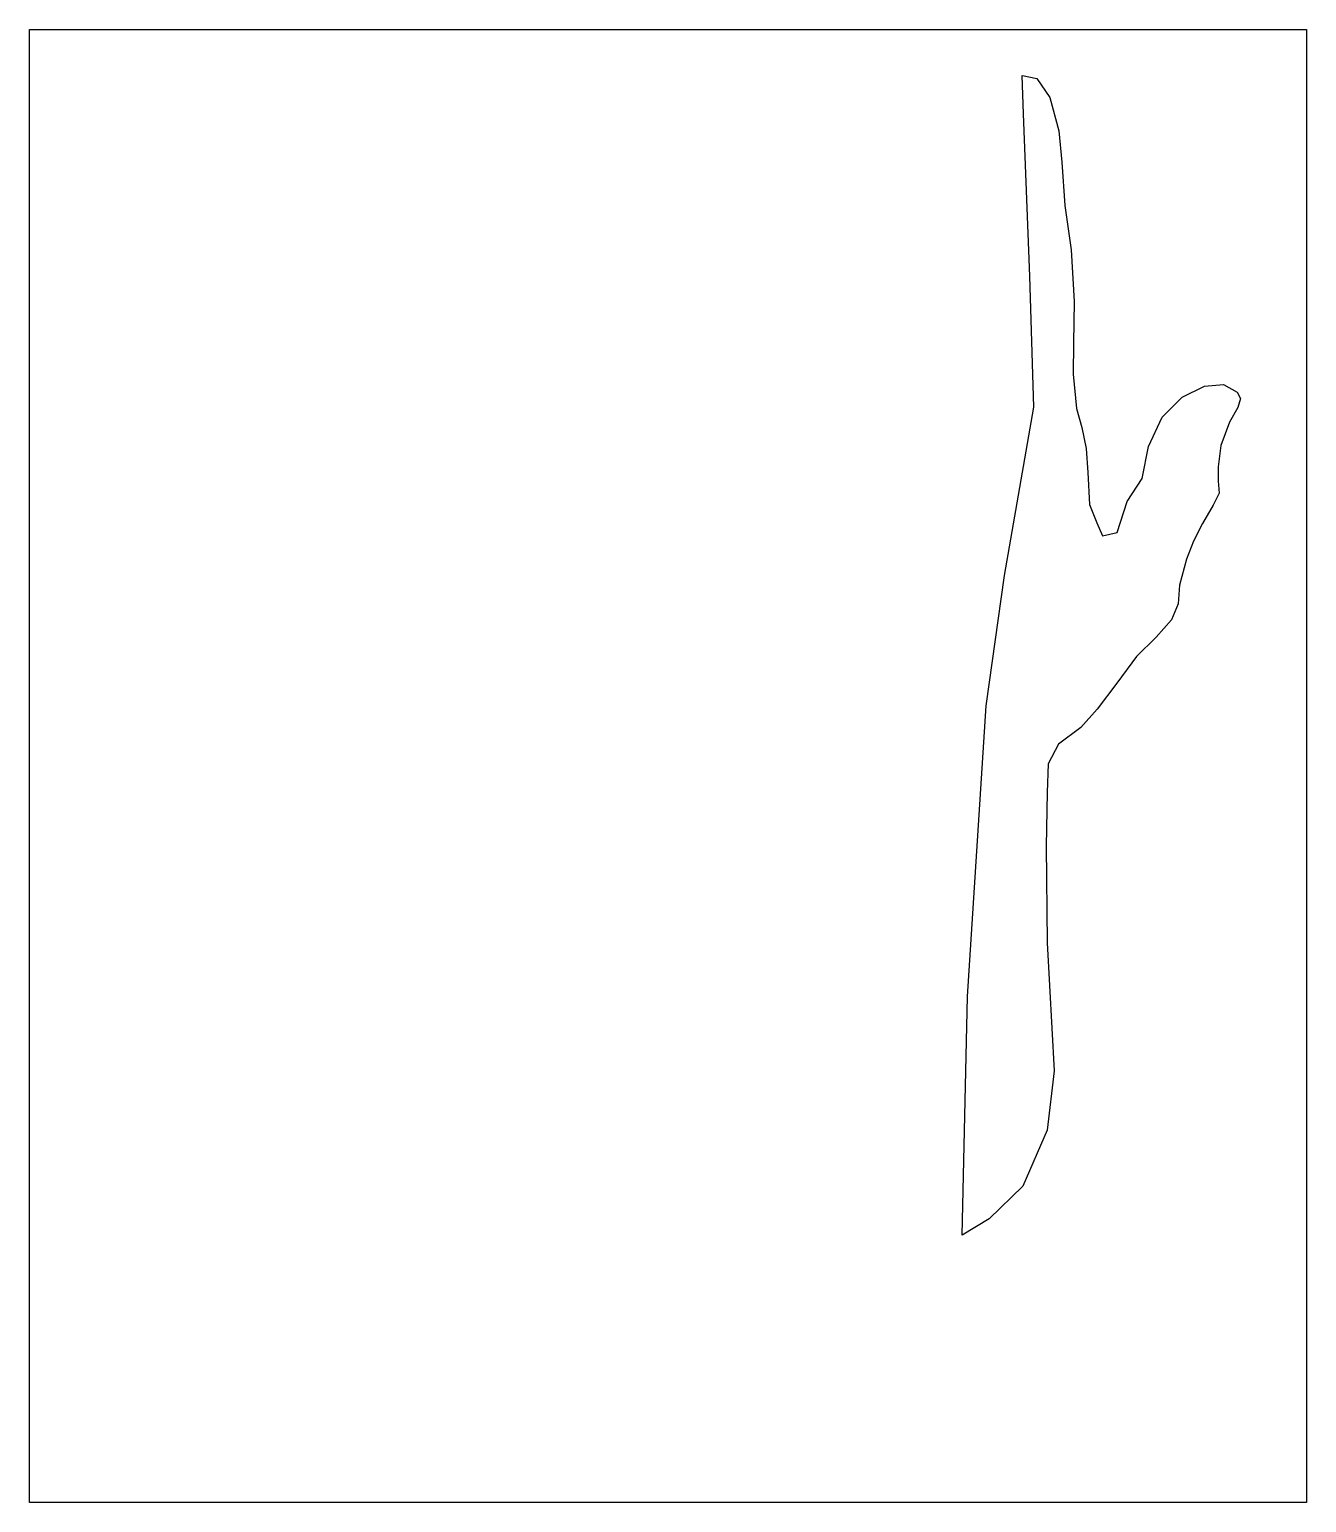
# Model space of a CAD drawing. Extents: x 1 to 625, y -1 to 719.
import ezdxf

# ---------------------------------------------------------------- set-up
doc = ezdxf.new("R2010")
doc.units = 0
doc.layers.get('0').update_dxf_attribs({"linetype": 'CONTINUOUS', "lineweight": 25})
picture_1 = doc.add_image_def('image1.png', size_in_pixel=(624, 720))

msp = doc.modelspace()

# ---------------------------------------------------------------- linework, layer by layer
msp.add_lwpolyline([(485.97, 696.92), (492.87, 695.44), (499.28, 686.08), (503.71, 669.81), (505.19, 654.53), (506.67, 633.34), (509.63, 611.65), (511.11, 586.52), (510.82, 566), (510.62, 550.95), (512.22, 534.09), (514.83, 524.86), (517.04, 514.63), (517.84, 502.79), (518.65, 487.15), (522.26, 478.32), (525.07, 471.9), (532.09, 473.5), (537.1, 488.75), (544.33, 499.99), (547.54, 515.64), (554.16, 529.88), (563.99, 539.71), (574.82, 545.13), (584.05, 545.93), (590.87, 542.12), (592.48, 539.11), (591.08, 534.7), (587.06, 527.47), (582.85, 516.04), (581.44, 505.6), (581.44, 498.58), (582.05, 492.76), (579.04, 486.94), (573.82, 477.92), (569.41, 469.29), (566.01, 460.48), (562.6, 447.75), (561.98, 438.75), (558.72, 430.83), (551.27, 422.3), (541.64, 412.98), (532.02, 399.95), (522.4, 387.13), (514.42, 378.23), (503.47, 370.02), (498.45, 360.44), (497.99, 346.52), (497.54, 320.29), (497.92, 272.98), (501.35, 210.45), (497.92, 181.48), (486.1, 154.03), (469.7, 138.01), (456.36, 130.01), (459.03, 246.67), (468.18, 388.88), (477.1, 452.46), (491.39, 534.76), (489.42, 598.84), (486.46, 678.19), (485.8, 696.83)])

# ---------------------------------------------------------------- pictures from other files: only their frames are drawn
image = msp.add_image(picture_1, insert=(0.69, -0.59), size_in_units=(624, 720))
image.dxf.flags = 1

doc.saveas('drawing.dxf')
